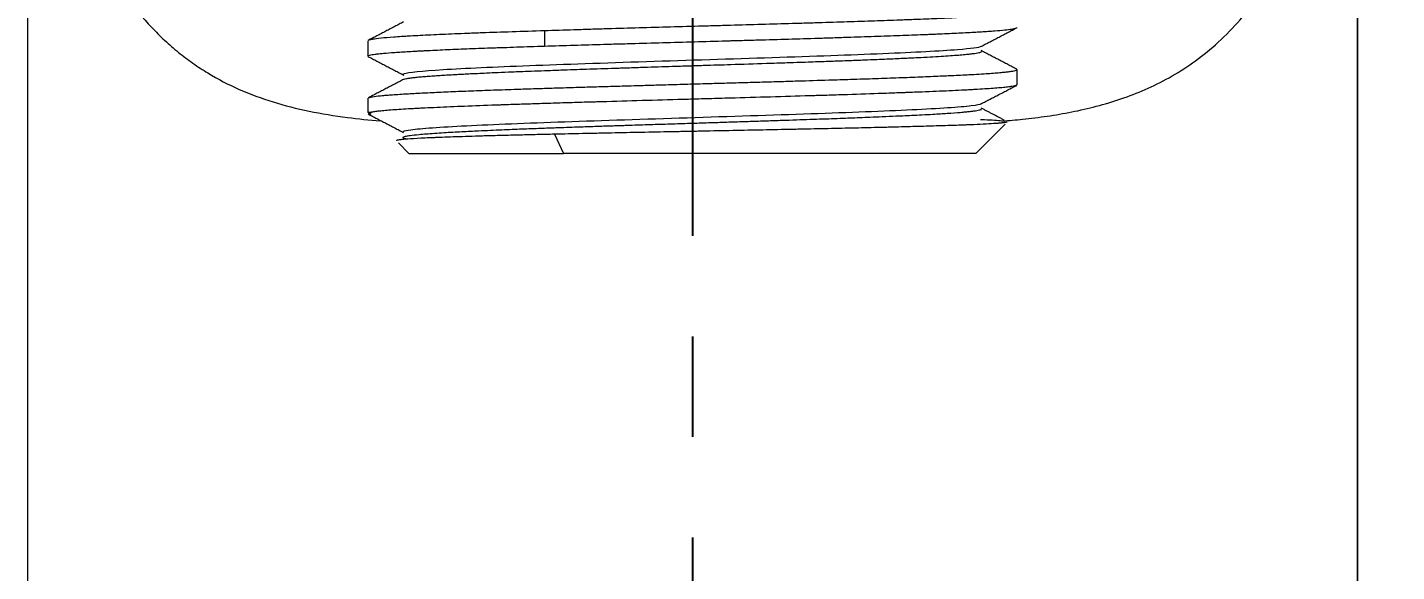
# Model space of a CAD drawing. Extents: x 13676 to 14719, y -16741 to -16132.
# Drawn here: x 14171.1 to 14214.33, y -16450.03 to -16432.85 of the extents above; entities that cross this region are included whole.
import ezdxf

# ---------------------------------------------------------------- set-up
doc = ezdxf.new("R2010")
doc.units = 0
doc.header["$MEASUREMENT"] = 0
doc.linetypes.add('CENTER2', pattern=[28.575, 19.05, -3.175, 3.175, -3.175])
doc.layers.get('0').update_dxf_attribs({"color": 3, "linetype": 'CONTINUOUS'})
doc.layers.get('DEFPOINTS').update_dxf_attribs({"linetype": 'CONTINUOUS'})
doc.layers.add('CENTER', color=1, linetype='CENTER2')
doc.layers.add('DIM_', color=6, linetype='CONTINUOUS', lineweight=9)
doc.styles.get("Standard").update_dxf_attribs({"font": 'Gulim.ttf'})
doc.dimstyles.new('사본(2) STANDARD', dxfattribs={"dimscale": 0, "dimtxt": 5, "dimasz": 5, "dimexe": 1.25, "dimexo": 0.625, "dimgap": 1.5, "dimtad": 3, "dimtih": 1, "dimtoh": 1, "dimdec": 1, "dimzin": 9, "dimdsep": 46, "dimtxsty": 'Standard', "dimcen": 2.5, "dimclrd": 5, "dimclre": 5, "dimclrt": 5, "dimadec": 0, "dimazin": 0, "dimtfac": 1, "dimtdec": 1, "dimtmove": 0, "dimatfit": 3, "dimfxl": 1.25, "dimtfill": 1, "dimtolj": 1, "dimtzin": 0, "dimarcsym": 0})

# ---------------------------------------------------------------- blocks, each defined once
blk = doc.blocks.new('*D48')
at = {"layer": 'DEFPOINTS', "color": 0, "transparency": 16777216}
for p in [(14212.596, -16368.229), (14248.137, -16368.229), (14216.598, -16536.829)]:
    blk.add_point(p, dxfattribs=at)
at = {"layer": 'DIM_', "color": 5, "lineweight": -2, "transparency": 16777216}
for p, q in [((14213.221, -16368.229), (14249.387, -16368.229)), ((14248.137, -16373.229), (14248.137, -16448.459)), ((14248.137, -16531.829), (14248.137, -16456.599)), ((14217.223, -16536.829), (14249.387, -16536.829))]:
    blk.add_line(p, q, dxfattribs=at)
at = {"layer": 'DIM_', "color": 5, "transparency": 16777216}
for points in [[(14247.304, -16373.229), (14248.97, -16373.229), (14248.137, -16368.229)], [(14247.304, -16531.829), (14248.97, -16531.829), (14248.137, -16536.829)]]:
    blk.add_solid(points, dxfattribs=at)
at = {"layer": 'DIM_', "color": 5, "transparency": 16777216, "insert": (14248.137, -16452.529), "char_height": 5, "attachment_point": 5, "bg_fill": 3, "box_fill_scale": 1.25, "bg_fill_color": 256, "bg_fill_true_color": 13158600, "bg_fill_transparency": 0}
blk.add_mtext('\\A1;168.6', dxfattribs=at)

msp = doc.modelspace()

# ---------------------------------------------------------------- linework, layer by layer
at = {"linetype": 'Continuous', "lineweight": 18}
for p, q in [((14171.098, -16407.829), (14171.098, -16529.617)), ((14213.098, -16529.617), (14213.098, -16407.829)), ((14213.098, -16529.617), (14213.098, -16409.38)), ((14181.848, -16433.277), (14181.848, -16433.759)), ((14202.348, -16434.667), (14202.348, -16434.184)), ((14181.848, -16435.091), (14181.848, -16435.529)), ((14181.848, -16435.529), (14181.969, -16435.529)), ((14181.848, -16435.529), (14181.96, -16435.641)), ((14201.048, -16436.829), (14201.97, -16435.908)), ((14182.82, -16436.501), (14183.148, -16436.829)), ((14183.148, -16436.829), (14188.022, -16436.829)), ((14201.048, -16436.829), (14188.022, -16436.829))]:
    msp.add_line(p, q, dxfattribs=at)
at = {"linetype": 'Continuous', "lineweight": 13}
for p, q in [((14213.098, -16408.334), (14213.098, -16529.617)), ((14187.43, -16432.96), (14187.43, -16433.443)), ((14187.747, -16436.226), (14188.022, -16436.829))]:
    msp.add_line(p, q, dxfattribs=at)
for points, knots in [([(14201.887, -16435.807), (14202.102, -16435.791), (14202.579, -16435.748), (14203.312, -16435.658), (14204.09, -16435.526), (14204.869, -16435.349), (14205.644, -16435.117), (14206.413, -16434.819), (14207.172, -16434.443), (14207.917, -16433.973), (14208.641, -16433.397), (14209.338, -16432.703), (14209.996, -16431.883), (14210.501, -16431.094), (14210.878, -16430.392), (14211.146, -16429.824), (14211.389, -16429.241), (14211.607, -16428.646), (14211.803, -16428.04), (14211.978, -16427.425), (14212.133, -16426.803), (14212.271, -16426.176), (14212.376, -16425.629), (14212.457, -16425.16), (14212.519, -16424.766), (14212.579, -16424.354), (14212.636, -16423.924), (14212.691, -16423.476), (14212.741, -16423.009), (14212.789, -16422.522), (14212.834, -16422.007), (14212.875, -16421.467), (14212.912, -16420.906), (14212.945, -16420.336), (14212.973, -16419.756), (14212.998, -16419.167), (14213.015, -16418.678), (14213.027, -16418.288), (14213.035, -16417.997), (14213.043, -16417.691), (14213.05, -16417.37), (14213.057, -16417.034), (14213.063, -16416.683), (14213.069, -16416.316), (14213.074, -16415.933), (14213.079, -16415.535), (14213.083, -16415.12), (14213.086, -16414.688), (14213.089, -16414.239), (14213.092, -16413.773), (14213.094, -16413.289), (14213.095, -16412.905), (14213.096, -16412.627), (14213.096, -16412.461), (14213.096, -16412.294), (14213.097, -16412.127), (14213.097, -16411.959), (14213.097, -16411.791), (14213.097, -16411.622), (14213.097, -16411.453), (14213.098, -16411.284), (14213.098, -16411.114), (14213.098, -16410.944), (14213.098, -16410.773), (14213.098, -16410.601), (14213.098, -16410.43), (14213.098, -16410.257), (14213.098, -16410.085), (14213.098, -16409.912), (14213.098, -16409.738), (14213.098, -16409.564), (14213.098, -16409.39), (14213.098, -16409.215), (14213.098, -16409.039), (14213.098, -16408.864), (14213.098, -16408.687), (14213.098, -16408.511), (14213.098, -16408.393), (14213.098, -16408.334)], [0, 0, 0, 0, 0.018589, 0.04175, 0.065743, 0.090649, 0.116588, 0.143732, 0.17231, 0.202619, 0.234975, 0.269609, 0.306614, 0.346015, 0.367542, 0.388931, 0.410155, 0.431191, 0.452017, 0.47261, 0.492951, 0.51302, 0.532797, 0.544448, 0.556502, 0.568964, 0.581839, 0.595135, 0.608856, 0.623011, 0.637604, 0.653332, 0.669173, 0.685128, 0.701197, 0.717383, 0.733687, 0.741202, 0.749074, 0.757305, 0.765901, 0.774864, 0.784201, 0.793915, 0.804011, 0.814495, 0.825373, 0.836651, 0.848335, 0.860431, 0.872948, 0.885894, 0.890165, 0.894444, 0.898733, 0.903031, 0.907337, 0.911653, 0.915978, 0.920312, 0.924656, 0.929009, 0.933371, 0.937743, 0.942125, 0.946516, 0.950917, 0.955329, 0.95975, 0.964181, 0.968622, 0.973073, 0.977535, 0.982007, 0.986489, 0.990982, 0.995486, 1, 1, 1, 1]), ([(14172.971, -16429.628), (14173.151, -16430.051), (14173.348, -16430.454), (14173.772, -16431.214), (14174, -16431.573), (14174.486, -16432.244), (14174.744, -16432.556), (14175.152, -16432.99), (14175.291, -16433.128), (14175.575, -16433.393), (14175.721, -16433.52), (14176.018, -16433.761), (14176.169, -16433.875), (14176.478, -16434.092), (14176.635, -16434.195), (14177.115, -16434.485), (14177.447, -16434.657), (14178.134, -16434.959), (14178.489, -16435.09), (14179.223, -16435.318), (14179.602, -16435.414), (14180.386, -16435.576), (14180.791, -16435.642), (14181.546, -16435.739), (14181.892, -16435.774), (14182.247, -16435.802)], [0, 0, 0, 0, 0.101963, 0.101963, 0.203926, 0.203926, 0.305888, 0.305888, 0.35687, 0.35687, 0.407851, 0.407851, 0.458833, 0.458833, 0.509814, 0.509814, 0.611777, 0.611777, 0.71374, 0.71374, 0.815702, 0.815702, 0.917665, 0.917665, 1, 1, 1, 1])]:
    msp.add_open_spline(points, degree=3, knots=knots, dxfattribs=at)
at = {"linetype": 'Continuous', "lineweight": 18}
for points, knots in [([(14202.348, -16432.37), (14202.348, -16432.378), (14202.337, -16432.385), (14202.289, -16432.402), (14202.246, -16432.412), (14202.178, -16432.423), (14202.17, -16432.424), (14202.154, -16432.426), (14202.13, -16432.43), (14202.067, -16432.438), (14202.004, -16432.446), (14201.867, -16432.46), (14201.76, -16432.469), (14201.516, -16432.488), (14201.378, -16432.497), (14201.149, -16432.511), (14201.069, -16432.516), (14200.942, -16432.523), (14200.899, -16432.525), (14200.811, -16432.53), (14200.767, -16432.532), (14200.54, -16432.544), (14200.345, -16432.554), (14199.931, -16432.573), (14199.712, -16432.582), (14199.364, -16432.597), (14199.244, -16432.601), (14199.061, -16432.608), (14198.968, -16432.612), (14198.873, -16432.615), (14198.809, -16432.618), (14198.777, -16432.619), (14198.488, -16432.63), (14198.222, -16432.639), (14197.672, -16432.658), (14197.389, -16432.667), (14196.807, -16432.686), (14196.507, -16432.695), (14196.121, -16432.707), (14196.044, -16432.71), (14195.887, -16432.715), (14195.809, -16432.717), (14195.572, -16432.724), (14195.413, -16432.729), (14194.934, -16432.743), (14194.289, -16432.762), (14193.63, -16432.78), (14193.131, -16432.794), (14192.964, -16432.799), (14192.712, -16432.806), (14192.628, -16432.809), (14192.501, -16432.812), (14192.459, -16432.813), (14192.375, -16432.816), (14191.995, -16432.827), (14191.618, -16432.837), (14190.951, -16432.856), (14190.621, -16432.866), (14189.963, -16432.884), (14189.637, -16432.894), (14189.231, -16432.905), (14189.15, -16432.908), (14188.989, -16432.912), (14188.908, -16432.915), (14188.668, -16432.922), (14188.51, -16432.927), (14188.039, -16432.941), (14187.731, -16432.951), (14187.43, -16432.96)], [0, 0, 0, 0, 0.039454, 0.039454, 0.087482, 0.087482, 0.093485, 0.093485, 0.099488, 0.111495, 0.135509, 0.135509, 0.183536, 0.183536, 0.231563, 0.231563, 0.255577, 0.255577, 0.267584, 0.267584, 0.279591, 0.279591, 0.327618, 0.327618, 0.375645, 0.375645, 0.399659, 0.399659, 0.411666, 0.417669, 0.417669, 0.423673, 0.423673, 0.4717, 0.4717, 0.519727, 0.519727, 0.567754, 0.567754, 0.579761, 0.579761, 0.591768, 0.591768, 0.615782, 0.615782, 0.663809, 0.711836, 0.711836, 0.73585, 0.73585, 0.747857, 0.747857, 0.75386, 0.75386, 0.759864, 0.807891, 0.807891, 0.855918, 0.855918, 0.903945, 0.903945, 0.915952, 0.915952, 0.927959, 0.927959, 0.951973, 0.951973, 1, 1, 1, 1]), ([(14187.43, -16432.96), (14187.075, -16432.972), (14186.733, -16432.983), (14186.075, -16433.005), (14185.759, -16433.016), (14185.381, -16433.03), (14185.306, -16433.033), (14185.195, -16433.037), (14185.158, -16433.038), (14185.085, -16433.041), (14184.904, -16433.048), (14184.73, -16433.055), (14184.327, -16433.072), (14184.076, -16433.083), (14183.609, -16433.105), (14183.394, -16433.117), (14183.148, -16433.131), (14183.099, -16433.133), (14183.006, -16433.139), (14182.96, -16433.142), (14182.828, -16433.15), (14182.745, -16433.155), (14182.513, -16433.172), (14182.38, -16433.183), (14182.157, -16433.205), (14182.067, -16433.216), (14181.99, -16433.229), (14181.982, -16433.231), (14181.967, -16433.233), (14181.959, -16433.235), (14181.938, -16433.239), (14181.925, -16433.242), (14181.892, -16433.25), (14181.875, -16433.256), (14181.864, -16433.262), (14181.863, -16433.262), (14181.863, -16433.262)], [0, 0, 0, 0, 0.110905, 0.110905, 0.221809, 0.221809, 0.249536, 0.249536, 0.263399, 0.263399, 0.277262, 0.332714, 0.332714, 0.443619, 0.443619, 0.554524, 0.554524, 0.58225, 0.58225, 0.609976, 0.609976, 0.665428, 0.665428, 0.776333, 0.776333, 0.887238, 0.887238, 0.901101, 0.901101, 0.914964, 0.914964, 0.94269, 0.94269, 0.998142, 0.998142, 1, 1, 1, 1]), ([(14187.43, -16433.442), (14187.731, -16433.433), (14188.038, -16433.423), (14188.663, -16433.404), (14188.98, -16433.395), (14189.465, -16433.381), (14189.628, -16433.376), (14189.875, -16433.369), (14189.957, -16433.367), (14190.123, -16433.362), (14190.206, -16433.36), (14190.621, -16433.348), (14190.953, -16433.338), (14191.619, -16433.319), (14191.952, -16433.31), (14192.62, -16433.291), (14192.955, -16433.282), (14193.332, -16433.271), (14193.374, -16433.27), (14193.458, -16433.267), (14193.5, -16433.266), (14193.625, -16433.263), (14193.875, -16433.256), (14194.122, -16433.249), (14194.613, -16433.235), (14194.936, -16433.225), (14195.57, -16433.206), (14195.883, -16433.197), (14196.344, -16433.183), (14196.497, -16433.178), (14196.724, -16433.171), (14196.799, -16433.168), (14196.949, -16433.163), (14197.023, -16433.161), (14197.39, -16433.149), (14197.674, -16433.14), (14198.222, -16433.121), (14198.487, -16433.112), (14198.996, -16433.093), (14199.241, -16433.084), (14199.505, -16433.073), (14199.534, -16433.072), (14199.592, -16433.069), (14199.678, -16433.066), (14199.875, -16433.057), (14200.035, -16433.05), (14200.347, -16433.036), (14200.54, -16433.027), (14200.901, -16433.008), (14201.068, -16432.999), (14201.298, -16432.985), (14201.371, -16432.98), (14201.51, -16432.97), (14201.576, -16432.966), (14201.76, -16432.951), (14201.867, -16432.942), (14202.049, -16432.923), (14202.125, -16432.913), (14202.214, -16432.899), (14202.24, -16432.895), (14202.273, -16432.887), (14202.288, -16432.884), (14202.3, -16432.88), (14202.308, -16432.878), (14202.312, -16432.877), (14202.337, -16432.868), (14202.348, -16432.861), (14202.348, -16432.853)], [0, 0, 0, 0, 0.048056, 0.048056, 0.096112, 0.096112, 0.12014, 0.12014, 0.132154, 0.132154, 0.144168, 0.144168, 0.192224, 0.192224, 0.240281, 0.240281, 0.288337, 0.288337, 0.294344, 0.294344, 0.300351, 0.300351, 0.312365, 0.336393, 0.336393, 0.384449, 0.384449, 0.432505, 0.432505, 0.456533, 0.456533, 0.468547, 0.468547, 0.480561, 0.480561, 0.528617, 0.528617, 0.576673, 0.576673, 0.624729, 0.624729, 0.630736, 0.630736, 0.636743, 0.648757, 0.672785, 0.672785, 0.720842, 0.720842, 0.768898, 0.768898, 0.792926, 0.792926, 0.816954, 0.816954, 0.86501, 0.86501, 0.913066, 0.913066, 0.937094, 0.937094, 0.949108, 0.955115, 0.955115, 0.961122, 0.961122, 1, 1, 1, 1]), ([(14181.848, -16433.76), (14181.848, -16433.758), (14181.849, -16433.756), (14181.856, -16433.745), (14181.878, -16433.736), (14181.955, -16433.717), (14182.01, -16433.707), (14182.099, -16433.695), (14182.118, -16433.693), (14182.157, -16433.688), (14182.178, -16433.686), (14182.244, -16433.679), (14182.292, -16433.674), (14182.447, -16433.66), (14182.683, -16433.641), (14182.979, -16433.623), (14183.223, -16433.608), (14183.308, -16433.604), (14183.441, -16433.597), (14183.487, -16433.594), (14183.556, -16433.591), (14183.58, -16433.589), (14183.627, -16433.587), (14183.842, -16433.576), (14184.072, -16433.565), (14184.505, -16433.546), (14184.733, -16433.537), (14185.213, -16433.518), (14185.465, -16433.509), (14185.795, -16433.497), (14185.862, -16433.495), (14185.997, -16433.49), (14186.065, -16433.488), (14186.271, -16433.481), (14186.411, -16433.476), (14186.836, -16433.462), (14187.128, -16433.452), (14187.43, -16433.442)], [0, 0, 0, 0, 0.017066, 0.017066, 0.106424, 0.106424, 0.195781, 0.195781, 0.218121, 0.218121, 0.24046, 0.24046, 0.285139, 0.285139, 0.374497, 0.463854, 0.463854, 0.508533, 0.508533, 0.530872, 0.530872, 0.542042, 0.542042, 0.553212, 0.64257, 0.64257, 0.731927, 0.731927, 0.821285, 0.821285, 0.843624, 0.843624, 0.865964, 0.865964, 0.910642, 0.910642, 1, 1, 1, 1]), ([(14182.974, -16434.318), (14182.98, -16434.315), (14183.094, -16434.27), (14183.971, -16434.182), (14186.781, -16434.056), (14190.598, -16433.929), (14194.699, -16433.802), (14198.307, -16433.676), (14200.587, -16433.557), (14201.161, -16433.48), (14201.225, -16433.446)], [0, 0, 0, 0, 0.010405, 0.155677, 0.300948, 0.446219, 0.59149, 0.736762, 0.882033, 1, 1, 1, 1]), ([(14182.974, -16434.496), (14182.98, -16434.493), (14183.003, -16434.484), (14183.063, -16434.469), (14183.167, -16434.451), (14183.298, -16434.434), (14183.452, -16434.418), (14183.625, -16434.403), (14183.813, -16434.388), (14184.012, -16434.374), (14184.22, -16434.36), (14184.434, -16434.348), (14184.651, -16434.336), (14184.867, -16434.324), (14185.086, -16434.313), (14185.326, -16434.302), (14185.615, -16434.288), (14185.976, -16434.272), (14186.334, -16434.258), (14186.685, -16434.243), (14187.025, -16434.23), (14187.451, -16434.215), (14188.029, -16434.194), (14188.769, -16434.168), (14189.5, -16434.144), (14190.111, -16434.124), (14190.566, -16434.109), (14191.018, -16434.095), (14191.485, -16434.08), (14191.96, -16434.065), (14192.433, -16434.05), (14192.879, -16434.036), (14193.548, -16434.015), (14194.289, -16433.991), (14195.011, -16433.967), (14195.476, -16433.951), (14195.822, -16433.94), (14196.121, -16433.929), (14196.373, -16433.92), (14196.581, -16433.913), (14196.81, -16433.905), (14197.125, -16433.893), (14197.515, -16433.878), (14197.903, -16433.862), (14198.315, -16433.845), (14198.75, -16433.826), (14199.204, -16433.804), (14199.604, -16433.783), (14199.952, -16433.763), (14200.25, -16433.743), (14200.501, -16433.725), (14200.708, -16433.707), (14200.875, -16433.69), (14201.006, -16433.673), (14201.104, -16433.658), (14201.173, -16433.643), (14201.207, -16433.632), (14201.22, -16433.626), (14201.222, -16433.625)], [0, 0, 0, 0, 0.010748, 0.031643, 0.051765, 0.071113, 0.089687, 0.107485, 0.124506, 0.14075, 0.156218, 0.170911, 0.18483, 0.197975, 0.210345, 0.222654, 0.23788, 0.256023, 0.277079, 0.28901, 0.304108, 0.322376, 0.343815, 0.375811, 0.410529, 0.427539, 0.44433, 0.460906, 0.477266, 0.495361, 0.512516, 0.52873, 0.544002, 0.585685, 0.610712, 0.626029, 0.639669, 0.651632, 0.661917, 0.670523, 0.677451, 0.69065, 0.710818, 0.728972, 0.744187, 0.770127, 0.79517, 0.819313, 0.842553, 0.864889, 0.886321, 0.906852, 0.926484, 0.945215, 0.963045, 0.979971, 0.995995, 1, 1, 1, 1]), ([(14201.236, -16433.616), (14201.236, -16433.616), (14201.239, -16433.613), (14201.242, -16433.606), (14201.237, -16433.598), (14201.227, -16433.591), (14201.223, -16433.589)], [0, 0, 0, 0, 0.001212, 0.293813, 0.760884, 1, 1, 1, 1]), ([(14181.865, -16435.075), (14181.866, -16435.074), (14181.875, -16435.07), (14181.907, -16435.059), (14182.009, -16435.038), (14182.174, -16435.017), (14182.358, -16434.999), (14182.497, -16434.987), (14182.683, -16434.973), (14182.963, -16434.955), (14183.354, -16434.932), (14183.785, -16434.911), (14184.163, -16434.893), (14184.463, -16434.88), (14184.778, -16434.867), (14185.108, -16434.854), (14185.453, -16434.841), (14185.81, -16434.828), (14186.18, -16434.815), (14186.513, -16434.804), (14186.904, -16434.791), (14187.332, -16434.777), (14187.802, -16434.762), (14188.273, -16434.748), (14188.774, -16434.733), (14189.36, -16434.716), (14189.826, -16434.702), (14190.221, -16434.691), (14190.596, -16434.68), (14191.136, -16434.665), (14191.663, -16434.65), (14192.148, -16434.636), (14192.565, -16434.624), (14193.066, -16434.61), (14193.63, -16434.594), (14194.226, -16434.578), (14194.826, -16434.56), (14195.559, -16434.538), (14196.322, -16434.515), (14197.005, -16434.493), (14197.492, -16434.478), (14197.879, -16434.465), (14198.254, -16434.452), (14198.617, -16434.439), (14198.966, -16434.426), (14199.302, -16434.413), (14199.622, -16434.4), (14199.86, -16434.389), (14200.058, -16434.381), (14200.25, -16434.372), (14200.504, -16434.36), (14200.759, -16434.347), (14201.035, -16434.332), (14201.387, -16434.311), (14201.667, -16434.291), (14201.868, -16434.273), (14201.987, -16434.261), (14202.111, -16434.247), (14202.22, -16434.231), (14202.3, -16434.214), (14202.345, -16434.197), (14202.352, -16434.181), (14202.34, -16434.172), (14202.332, -16434.168)], [0, 0, 0, 0, 0.001959, 0.014204, 0.036917, 0.071456, 0.082171, 0.095301, 0.110848, 0.128812, 0.157458, 0.185979, 0.200305, 0.214626, 0.228945, 0.243263, 0.257579, 0.271894, 0.286209, 0.300522, 0.309234, 0.329181, 0.346217, 0.357978, 0.377039, 0.396069, 0.415068, 0.421788, 0.433608, 0.450525, 0.472537, 0.482794, 0.495728, 0.51134, 0.52963, 0.548636, 0.567789, 0.587086, 0.620179, 0.644191, 0.658521, 0.672851, 0.68718, 0.701507, 0.715832, 0.730155, 0.744474, 0.75879, 0.763641, 0.773241, 0.78759, 0.803582, 0.816154, 0.837583, 0.873396, 0.883235, 0.89606, 0.911872, 0.930672, 0.949432, 0.968548, 0.988018, 1, 1, 1, 1]), ([(14202.333, -16434.682), (14202.31, -16434.694), (14202.261, -16434.706), (14202.174, -16434.72), (14202.164, -16434.721), (14202.143, -16434.725), (14202.11, -16434.729), (14202.073, -16434.734), (14201.994, -16434.743), (14201.934, -16434.749), (14201.737, -16434.768), (14201.58, -16434.779), (14201.306, -16434.798), (14201.207, -16434.804), (14201.077, -16434.812), (14201.05, -16434.813), (14200.996, -16434.816), (14200.968, -16434.818), (14200.885, -16434.822), (14200.828, -16434.826), (14200.536, -16434.841), (14200.281, -16434.854), (14199.729, -16434.878), (14199.432, -16434.89), (14199.033, -16434.905), (14198.952, -16434.908), (14198.828, -16434.913), (14198.787, -16434.915), (14198.703, -16434.918), (14198.492, -16434.925), (14198.276, -16434.933), (14197.747, -16434.951), (14197.379, -16434.964), (14196.807, -16434.982), (14196.613, -16434.989), (14196.316, -16434.998), (14196.216, -16435.001), (14196.065, -16435.006), (14196.014, -16435.007), (14195.912, -16435.01), (14195.861, -16435.012), (14195.4, -16435.025), (14194.984, -16435.038), (14194.141, -16435.062), (14193.714, -16435.074), (14193.064, -16435.093), (14192.847, -16435.099), (14192.518, -16435.108), (14192.408, -16435.111), (14192.188, -16435.118), (14192.079, -16435.121), (14191.532, -16435.136), (14191.099, -16435.148), (14190.239, -16435.172), (14189.813, -16435.185), (14189.285, -16435.2), (14189.18, -16435.203), (14189.022, -16435.208), (14188.97, -16435.209), (14188.865, -16435.212), (14188.605, -16435.22), (14188.147, -16435.234), (14187.751, -16435.247), (14187.362, -16435.259), (14186.979, -16435.271), (14186.609, -16435.283), (14186.336, -16435.292), (14186.201, -16435.297), (14186.067, -16435.301), (14185.979, -16435.304), (14185.935, -16435.306), (14185.541, -16435.32), (14185.212, -16435.332), (14184.594, -16435.357), (14184.304, -16435.369), (14183.901, -16435.388), (14183.771, -16435.394), (14183.616, -16435.401), (14183.585, -16435.403), (14183.524, -16435.406), (14183.434, -16435.411), (14183.348, -16435.415), (14183.069, -16435.43), (14182.871, -16435.443), (14182.525, -16435.467), (14182.377, -16435.48), (14182.239, -16435.494), (14182.224, -16435.495), (14182.195, -16435.498), (14182.181, -16435.5), (14182.14, -16435.505), (14182.115, -16435.508), (14182.044, -16435.517), (14182.003, -16435.523), (14181.969, -16435.529)], [0, 0, 0, 0, 0.042562, 0.042562, 0.048002, 0.048002, 0.053442, 0.064322, 0.064322, 0.086082, 0.086082, 0.129602, 0.129602, 0.151362, 0.151362, 0.156802, 0.156802, 0.162242, 0.162242, 0.173122, 0.173122, 0.216642, 0.216642, 0.260162, 0.260162, 0.271042, 0.271042, 0.276482, 0.276482, 0.281922, 0.303682, 0.303682, 0.347202, 0.347202, 0.368962, 0.368962, 0.379842, 0.379842, 0.385282, 0.385282, 0.390722, 0.390722, 0.434241, 0.434241, 0.477761, 0.477761, 0.499521, 0.499521, 0.510401, 0.510401, 0.521281, 0.521281, 0.564801, 0.564801, 0.608321, 0.608321, 0.619201, 0.619201, 0.624641, 0.624641, 0.630081, 0.651841, 0.673601, 0.673601, 0.695361, 0.717121, 0.717121, 0.728001, 0.733441, 0.733441, 0.738881, 0.738881, 0.782401, 0.782401, 0.82592, 0.82592, 0.84768, 0.84768, 0.85312, 0.85312, 0.85856, 0.86944, 0.86944, 0.91296, 0.91296, 0.95648, 0.95648, 0.96192, 0.96192, 0.96736, 0.96736, 0.97824, 0.97824, 1, 1, 1, 1]), ([(14182.975, -16436.132), (14183.009, -16436.115), (14183.287, -16436.056), (14184.732, -16435.955), (14187.937, -16435.829), (14191.93, -16435.702), (14195.955, -16435.575), (14199.25, -16435.449), (14200.858, -16435.344), (14201.186, -16435.281), (14201.224, -16435.26)], [0, 0, 0, 0, 0.057296, 0.202618, 0.34794, 0.493262, 0.638584, 0.783906, 0.929228, 1, 1, 1, 1]), ([(14181.94, -16435.621), (14181.938, -16435.619), (14181.933, -16435.614), (14181.928, -16435.606), (14181.925, -16435.599), (14181.923, -16435.592), (14181.922, -16435.585), (14181.923, -16435.578), (14181.925, -16435.571), (14181.928, -16435.565), (14181.933, -16435.558), (14181.938, -16435.552), (14181.945, -16435.546), (14181.952, -16435.54), (14181.96, -16435.535), (14181.966, -16435.531), (14181.969, -16435.529)], [0, 0, 0, 0, 0.080759, 0.161207, 0.240046, 0.31727, 0.392877, 0.466863, 0.539224, 0.609958, 0.67906, 0.746529, 0.81236, 0.876551, 0.939098, 1, 1, 1, 1]), ([(14183.115, -16436.382), (14183.09, -16436.378), (14183.03, -16436.366), (14182.978, -16436.351), (14182.956, -16436.335), (14182.956, -16436.321), (14182.98, -16436.305), (14183.046, -16436.286), (14183.188, -16436.261), (14183.416, -16436.235), (14183.687, -16436.212), (14183.947, -16436.192), (14184.231, -16436.174), (14184.523, -16436.156), (14184.806, -16436.141), (14185.078, -16436.127), (14185.377, -16436.113), (14185.704, -16436.098), (14186.062, -16436.083), (14186.395, -16436.069), (14186.803, -16436.053), (14187.261, -16436.036), (14187.736, -16436.018), (14188.068, -16436.006), (14188.332, -16435.997), (14188.571, -16435.989), (14188.829, -16435.98), (14189.066, -16435.972), (14189.278, -16435.965), (14189.467, -16435.959), (14189.631, -16435.954), (14189.769, -16435.949), (14189.882, -16435.946), (14189.969, -16435.943), (14190.233, -16435.934), (14190.679, -16435.92), (14191.314, -16435.9), (14191.932, -16435.88), (14192.53, -16435.861), (14193.105, -16435.843), (14193.657, -16435.825), (14194.182, -16435.808), (14194.681, -16435.792), (14195.152, -16435.776), (14195.595, -16435.761), (14196.009, -16435.747), (14196.396, -16435.734), (14196.756, -16435.721), (14197.077, -16435.709), (14197.393, -16435.697), (14197.728, -16435.683), (14198.117, -16435.667), (14198.462, -16435.652), (14198.77, -16435.638), (14199.047, -16435.625), (14199.367, -16435.61), (14199.753, -16435.589), (14200.173, -16435.563), (14200.502, -16435.539), (14200.725, -16435.519), (14200.867, -16435.504), (14200.987, -16435.49), (14201.086, -16435.475), (14201.162, -16435.46), (14201.202, -16435.448), (14201.218, -16435.441), (14201.222, -16435.44)], [0, 0, 0, 0, 0.013751, 0.037152, 0.050086, 0.064674, 0.080914, 0.098806, 0.126505, 0.160442, 0.180954, 0.201504, 0.222091, 0.239946, 0.256173, 0.270773, 0.283746, 0.301791, 0.318082, 0.332619, 0.3454, 0.369617, 0.387964, 0.400442, 0.407052, 0.417287, 0.426619, 0.435046, 0.44257, 0.449188, 0.454903, 0.459712, 0.463617, 0.466616, 0.468711, 0.490816, 0.512228, 0.532948, 0.552977, 0.572319, 0.590972, 0.608935, 0.626206, 0.642785, 0.658672, 0.673868, 0.688375, 0.702193, 0.715321, 0.726468, 0.740461, 0.757297, 0.776975, 0.787727, 0.801586, 0.818553, 0.838629, 0.868031, 0.900264, 0.915744, 0.931179, 0.94657, 0.961919, 0.978507, 0.994313, 1, 1, 1, 1]), ([(14202.04, -16435.838), (14202.036, -16435.841), (14202.027, -16435.845), (14201.987, -16435.855), (14201.947, -16435.861), (14201.877, -16435.869), (14201.862, -16435.87), (14201.83, -16435.873), (14201.813, -16435.875), (14201.759, -16435.879), (14201.719, -16435.883), (14201.589, -16435.892), (14201.488, -16435.898), (14201.255, -16435.91), (14201.125, -16435.917), (14200.907, -16435.926), (14200.831, -16435.929), (14200.711, -16435.934), (14200.67, -16435.935), (14200.586, -16435.939), (14200.544, -16435.94), (14200.326, -16435.948), (14200.14, -16435.954), (14199.743, -16435.966), (14199.533, -16435.972), (14199.09, -16435.985), (14198.856, -16435.991), (14198.549, -16435.999), (14198.486, -16436.001), (14198.392, -16436.003), (14198.36, -16436.004), (14198.297, -16436.006), (14198.137, -16436.01), (14197.974, -16436.013), (14197.578, -16436.023), (14197.306, -16436.029), (14196.746, -16436.041), (14196.459, -16436.048), (14196.016, -16436.057), (14195.866, -16436.06), (14195.676, -16436.064), (14195.638, -16436.065), (14195.562, -16436.067), (14195.524, -16436.067), (14195.409, -16436.07), (14195.332, -16436.071), (14194.946, -16436.079), (14194.635, -16436.086), (14194.007, -16436.098), (14193.691, -16436.105), (14193.052, -16436.117), (14192.73, -16436.123), (14192.324, -16436.131), (14192.243, -16436.133), (14192.08, -16436.136), (14191.837, -16436.141), (14191.596, -16436.146), (14191.115, -16436.155), (14190.797, -16436.162), (14190.167, -16436.174), (14189.855, -16436.181), (14189.39, -16436.19), (14189.236, -16436.193), (14188.929, -16436.2), (14188.777, -16436.203), (14188.327, -16436.213), (14188.034, -16436.219), (14187.747, -16436.226)], [0, 0, 0, 0, 0.028961, 0.028961, 0.077513, 0.077513, 0.089651, 0.089651, 0.101789, 0.101789, 0.126065, 0.126065, 0.174617, 0.174617, 0.223169, 0.223169, 0.247445, 0.247445, 0.259583, 0.259583, 0.271721, 0.271721, 0.320273, 0.320273, 0.368824, 0.368824, 0.417376, 0.417376, 0.429514, 0.429514, 0.435583, 0.435583, 0.441652, 0.465928, 0.465928, 0.51448, 0.51448, 0.563032, 0.563032, 0.587308, 0.587308, 0.593377, 0.593377, 0.599446, 0.599446, 0.611584, 0.611584, 0.660136, 0.660136, 0.708688, 0.708688, 0.75724, 0.75724, 0.769378, 0.769378, 0.781516, 0.805792, 0.805792, 0.854344, 0.854344, 0.902896, 0.902896, 0.927172, 0.927172, 0.951448, 0.951448, 1, 1, 1, 1]), ([(14201.199, -16435.756), (14201.208, -16435.756), (14201.217, -16435.756), (14201.353, -16435.763), (14201.578, -16435.775), (14201.745, -16435.787), (14201.848, -16435.796), (14201.878, -16435.799), (14201.918, -16435.804), (14201.931, -16435.805), (14201.949, -16435.808), (14201.954, -16435.809), (14201.96, -16435.81)], [0, 0, 0, 0, 0.022523, 0.022523, 0.361218, 0.699914, 0.699914, 0.869262, 0.869262, 0.953935, 0.953935, 1, 1, 1, 1]), ([(14187.747, -16436.226), (14187.559, -16436.23), (14187.192, -16436.238), (14186.667, -16436.251), (14186.167, -16436.264), (14185.85, -16436.272), (14185.658, -16436.277), (14185.619, -16436.278), (14185.543, -16436.28), (14185.506, -16436.281), (14185.394, -16436.285), (14185.32, -16436.287), (14185.105, -16436.293), (14184.829, -16436.302), (14184.449, -16436.314), (14184.219, -16436.323), (14184.055, -16436.329), (14184.001, -16436.331), (14183.897, -16436.336), (14183.847, -16436.338), (14183.701, -16436.344), (14183.61, -16436.348), (14183.358, -16436.361), (14183.218, -16436.369), (14183.046, -16436.382), (14182.996, -16436.387), (14182.931, -16436.393), (14182.901, -16436.396), (14182.874, -16436.4), (14182.858, -16436.402), (14182.85, -16436.403), (14182.813, -16436.408), (14182.768, -16436.417), (14182.752, -16436.425), (14182.751, -16436.431), (14182.751, -16436.433), (14182.753, -16436.434)], [0, 0, 0, 0, 0.06108, 0.12216, 0.18324, 0.24432, 0.24432, 0.25959, 0.25959, 0.27486, 0.27486, 0.305399, 0.305399, 0.366479, 0.427559, 0.488639, 0.488639, 0.519179, 0.519179, 0.549719, 0.549719, 0.610799, 0.610799, 0.732959, 0.732959, 0.794039, 0.794039, 0.824579, 0.839849, 0.839849, 0.855119, 0.855119, 0.916198, 0.977278, 0.977278, 1, 1, 1, 1])]:
    msp.add_open_spline(points, degree=3, knots=knots, dxfattribs=at)
for points, degree in [([(14182.979, -16432.68), (14182.417, -16432.973), (14181.855, -16433.266)], 2), ([(14201.218, -16433.45), (14201.78, -16433.157), (14202.342, -16432.863)], 2), ([(14202.34, -16434.172), (14201.778, -16433.879), (14201.216, -16433.586)], 2), ([(14181.856, -16433.771), (14182.418, -16434.064), (14182.981, -16434.358)], 2), ([(14182.981, -16434.493), (14182.419, -16434.786), (14181.857, -16435.079)], 2), ([(14182.974, -16434.354), (14182.954, -16434.344), (14182.951, -16434.334), (14182.965, -16434.323)], 3), ([(14201.217, -16435.264), (14201.779, -16434.971), (14202.341, -16434.678)], 2), ([(14201.946, -16435.781), (14201.582, -16435.591), (14201.218, -16435.401)], 2), ([(14201.239, -16435.417), (14201.237, -16435.413), (14201.233, -16435.409), (14201.225, -16435.405)], 3), ([(14181.856, -16435.585), (14182.418, -16435.878), (14182.98, -16436.171)], 2), ([(14182.973, -16436.168), (14182.965, -16436.163), (14182.959, -16436.159), (14182.958, -16436.154)], 3)]:
    msp.add_open_spline(points, degree=degree, dxfattribs=at)
at = {"layer": 'CENTER'}
msp.add_line((14192.097, -16363.229), (14192.097, -16613.477), dxfattribs=at)

# ---------------------------------------------------------------- next in the draw order: dimensions: what is measured, and where the dimension line sits
at = {"layer": 'DIM_'}
dim = msp.add_linear_dim(base=(14248.137, -16368.229), p1=(14216.598, -16536.829), p2=(14212.596, -16368.229), angle=90, dimstyle='사본(2) STANDARD', override={"dimscale": 1, "dimtad": 0}, dxfattribs=at)
dim.commit()
dim.dimension.update_dxf_attribs({"geometry": '*D48', "text_midpoint": (14248.137, -16452.529)})

doc.saveas('drawing.dxf')
